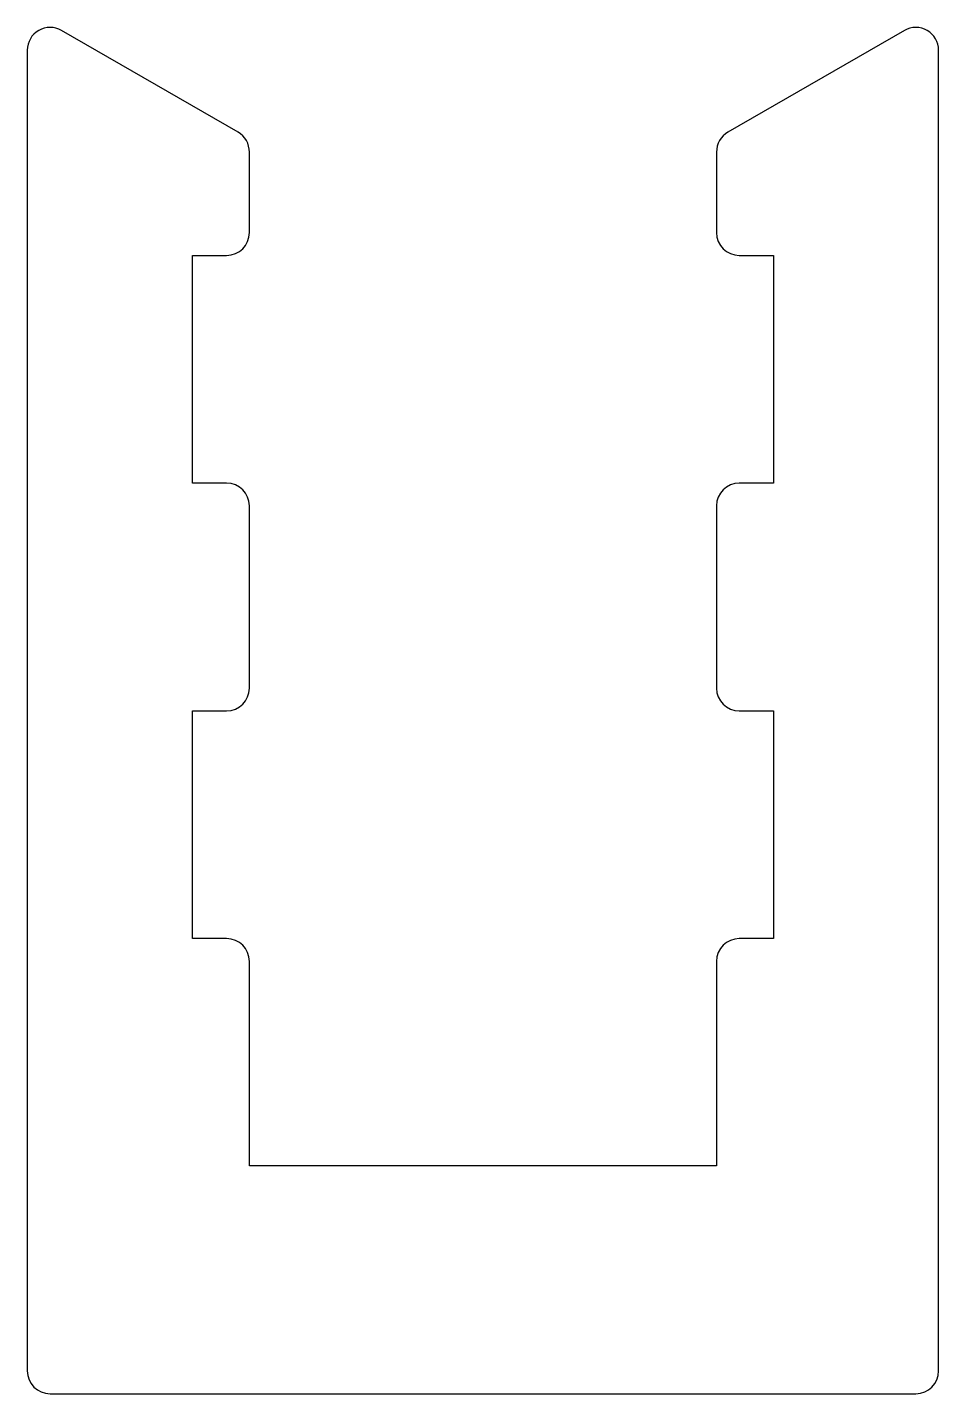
# Model space of a CAD drawing. Extents: x 2215 to 2223, y 2060.7 to 2072.7.
import ezdxf

# ---------------------------------------------------------------- set-up
doc = ezdxf.new("R2010")
doc.units = 0
doc.layers.get('0').update_dxf_attribs({"linetype": 'CONTINUOUS'})

msp = doc.modelspace()

# ---------------------------------------------------------------- linework, layer by layer
for p, q in [((2216.815, 2071.777), (2215.265, 2072.671)), ((2222.665, 2072.671), (2221.115, 2071.777)), ((2214.965, 2072.498), (2214.965, 2060.898)), ((2222.965, 2060.898), (2222.965, 2072.498)), ((2216.915, 2070.895), (2216.915, 2071.603)), ((2221.015, 2071.603), (2221.015, 2070.895)), ((2216.415, 2068.695), (2216.415, 2070.695)), ((2216.415, 2070.695), (2216.715, 2070.695)), ((2221.215, 2070.695), (2221.515, 2070.695)), ((2221.515, 2070.695), (2221.515, 2068.695)), ((2216.715, 2068.695), (2216.415, 2068.695)), ((2221.515, 2068.695), (2221.215, 2068.695)), ((2216.915, 2066.895), (2216.915, 2068.495)), ((2221.015, 2068.495), (2221.015, 2066.895)), ((2216.415, 2064.695), (2216.415, 2066.695)), ((2216.415, 2066.695), (2216.715, 2066.695)), ((2221.215, 2066.695), (2221.515, 2066.695)), ((2221.515, 2066.695), (2221.515, 2064.695)), ((2216.715, 2064.695), (2216.415, 2064.695)), ((2221.515, 2064.695), (2221.215, 2064.695)), ((2216.915, 2062.698), (2216.915, 2064.495)), ((2221.015, 2064.495), (2221.015, 2062.698)), ((2221.015, 2062.698), (2216.915, 2062.698)), ((2215.165, 2060.698), (2222.765, 2060.698))]:
    msp.add_line(p, q)
for centre, start, end in [((2215.165, 2072.498), 60, 180), ((2222.765, 2072.498), 0, 120), ((2216.715, 2071.603), 0, 60), ((2221.215, 2071.603), 120, 180), ((2216.715, 2070.895), 270, 0), ((2221.215, 2070.895), 180, 270), ((2216.715, 2068.495), 360, 90), ((2221.215, 2068.495), 90, 180), ((2216.715, 2066.895), 270, 0), ((2221.215, 2066.895), 180, 270), ((2216.715, 2064.495), 360, 90), ((2221.215, 2064.495), 90, 180), ((2215.165, 2060.898), 180, 270), ((2222.765, 2060.898), 270, 0)]:
    msp.add_arc(centre, 0.2, start, end)

doc.saveas('drawing.dxf')
